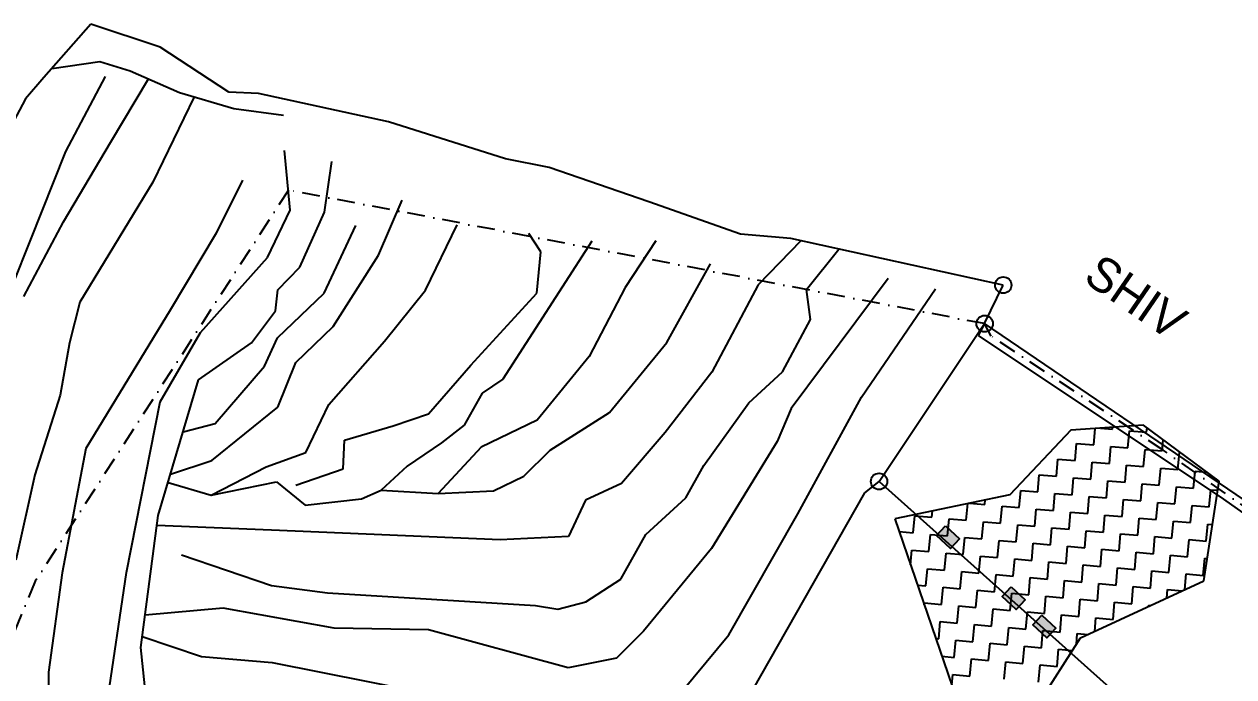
# Model space of a CAD drawing. Header units: metres. Extents: x 302356 to 305648, y 1939949 to 1943623.
# Drawn here: x 302763.8 to 303106.8, y 1943438.5 to 1943623.5 of the extents above; entities that cross this region are included whole.
import ezdxf

# ---------------------------------------------------------------- set-up
doc = ezdxf.new("R2010")
doc.units = ezdxf.units.M
doc.linetypes.add('DASHDOT', pattern=[1, 0.5, -0.25, 0, -0.25])
for name, color, linetype in [('LINE_WATER', 4, 'Continuous'), ('POLY_HATCH', 12, 'Continuous'), ('POLY_PARCEL', 6, 'Continuous'), ('POLY_WATER', 4, 'Continuous'), ('TEXT_MAPOUT', 7, 'Continuous'), ('V_BOUND_STREAM_LINE', 7, 'DASHDOT')]:
    doc.layers.add(name, color=color, linetype=linetype)

msp = doc.modelspace()

# ---------------------------------------------------------------- hatches: boundary and pattern name
for points in [[(303026.49, 1943474.84), (303029.05, 1943477.6), (303025.07, 1943481.29), (303022.51, 1943478.54)], [(303045.09, 1943457.55), (303047.65, 1943460.3), (303043.67, 1943464), (303041.11, 1943461.25)], [(303053.73, 1943449.51), (303056.29, 1943452.26), (303052.32, 1943455.96), (303049.76, 1943453.21)]]:
    msp.add_hatch(color=256).paths.add_polyline_path(points)

# ---------------------------------------------------------------- linework, layer by layer
for points in [[(303025.07, 1943481.29), (303029.05, 1943477.6), (303026.49, 1943474.84), (303022.51, 1943478.54)], [(303043.67, 1943464), (303047.65, 1943460.3), (303045.09, 1943457.55), (303041.11, 1943461.25)], [(303052.32, 1943455.96), (303056.29, 1943452.26), (303053.73, 1943449.51), (303049.76, 1943453.21)]]:
    msp.add_lwpolyline(points, close=True)
for centre in [(303041.41, 1943549.52), (303036.13, 1943538.58), (303006.2, 1943493.86)]:
    msp.add_circle(centre, 2.33)
at = {"layer": 'LINE_WATER'}
for p, q in [((302771.6, 1943610.89), (302785.3, 1943612.91)), ((302785.3, 1943612.91), (302793.86, 1943610.22)), ((302775.63, 1943587.41), (302786.88, 1943608.63)), ((302793.86, 1943610.22), (302807.86, 1943604.12)), ((302788.31, 1943589.97), (302799.08, 1943607.95)), ((302811.98, 1943602.91), (302800.27, 1943578.68)), ((302807.86, 1943604.12), (302823.22, 1943599.61)), ((302823.22, 1943599.61), (302837.34, 1943597.65)), ((302774.99, 1943567.47), (302788.31, 1943589.97)), ((302839.26, 1943570.8), (302837.66, 1943587.71)), ((302765.48, 1943561.95), (302775.63, 1943587.41)), ((302848.96, 1943570.23), (302851.06, 1943584.55)), ((302800.27, 1943578.68), (302779.6, 1943544.63)), ((302825.72, 1943579.25), (302818.25, 1943564.24)), ((302832.78, 1943557.38), (302839.26, 1943570.8)), ((302864.29, 1943557.97), (302870.95, 1943573.6)), ((302763.74, 1943546.25), (302774.99, 1943567.47)), ((302841.96, 1943554.63), (302848.96, 1943570.23)), ((302818.25, 1943564.24), (302805.16, 1943542.45)), ((302848.83, 1943547.2), (302857.85, 1943566.38)), ((302877.61, 1943548.11), (302886.57, 1943566.61)), ((302910.33, 1943558.91), (302906.86, 1943564.16)), ((302755.32, 1943536.5), (302765.48, 1943561.95)), ((302924.77, 1943561.92), (302899.5, 1943522.83)), ((302942.9, 1943562.05), (302934.23, 1943548.81)), ((302984.06, 1943562.06), (302971.88, 1943549.63)), ((302813.84, 1943536.1), (302832.78, 1943557.38)), ((302851.43, 1943537.76), (302864.29, 1943557.97)), ((302909.15, 1943547.24), (302910.33, 1943558.91)), ((302985.6, 1943548.26), (302994.78, 1943559.72)), ((302835.76, 1943548.17), (302841.96, 1943554.63)), ((302946.03, 1943533.28), (302958.39, 1943555.58)), ((303008.77, 1943551.36), (302981.3, 1943514.51)), ((302835.07, 1943542.26), (302835.76, 1943548.17)), ((302835.6, 1943534.53), (302848.83, 1943547.2)), ((302865.93, 1943533.6), (302877.61, 1943548.11)), ((302890.46, 1943526.86), (302909.15, 1943547.24)), ((302934.23, 1943548.81), (302923.98, 1943529.23)), ((302971.88, 1943549.63), (302958.79, 1943524.83)), ((302986.75, 1943539.8), (302985.6, 1943548.26)), ((303001.23, 1943517.72), (303022.19, 1943548.49)), ((302779.6, 1943544.63), (302776.65, 1943533.18)), ((302805.16, 1943542.45), (302781.3, 1943503.15)), ((302828.3, 1943533.12), (302835.07, 1943542.26)), ((302978.79, 1943524.97), (302986.75, 1943539.8)), ((302840.8, 1943527.6), (302851.43, 1943537.76)), ((302776.65, 1943533.18), (302774.01, 1943518.28)), ((302802.33, 1943516.41), (302813.84, 1943536.1)), ((302813.21, 1943522.66), (302828.3, 1943533.12)), ((302831.99, 1943526.49), (302835.6, 1943534.53)), ((302850.19, 1943515.69), (302865.93, 1943533.6)), ((302929.77, 1943513.37), (302946.03, 1943533.28)), ((302817.94, 1943510.31), (302831.99, 1943526.49)), ((302835.77, 1943514.9), (302840.8, 1943527.6)), ((302878.49, 1943513.05), (302890.46, 1943526.86)), ((302923.98, 1943529.23), (302909.26, 1943511.23)), ((302801.83, 1943484.24), (302813.21, 1943522.66)), ((302899.5, 1943522.83), (302893.69, 1943518.9)), ((302958.79, 1943524.83), (302945.51, 1943507.73)), ((302969.28, 1943516.17), (302978.79, 1943524.97)), ((302774.01, 1943518.28), (302766.79, 1943495.74)), ((302792.8, 1943468.04), (302802.33, 1943516.41)), ((302843.71, 1943502.09), (302850.19, 1943515.69)), ((302893.69, 1943518.9), (302888.6, 1943509.81)), ((302956.49, 1943498.41), (302969.28, 1943516.17)), ((302983.14, 1943484.66), (303001.23, 1943517.72)), ((302817.03, 1943499.81), (302835.77, 1943514.9)), ((302868.46, 1943509.66), (302878.49, 1943513.05)), ((302912.96, 1943502.72), (302929.77, 1943513.37)), ((302981.3, 1943514.51), (302977.3, 1943505.16)), ((302808.84, 1943507.9), (302817.94, 1943510.31)), ((302854.6, 1943505.58), (302868.46, 1943509.66)), ((302888.6, 1943509.81), (302882.13, 1943504.78)), ((302909.26, 1943511.23), (302893.38, 1943503.57)), ((302854.24, 1943497.42), (302854.6, 1943505.58)), ((302945.51, 1943507.73), (302933.15, 1943493.28)), ((302781.3, 1943503.15), (302774.59, 1943467.94)), ((302832.41, 1943497.96), (302843.71, 1943502.09)), ((302882.13, 1943504.78), (302872.42, 1943498.23)), ((302893.38, 1943503.57), (302881.14, 1943490.47)), ((302905.46, 1943495.38), (302912.96, 1943502.72)), ((302977.3, 1943505.16), (302958.71, 1943474.84)), ((302805.28, 1943495.88), (302817.03, 1943499.81)), ((302766.79, 1943495.74), (302761.39, 1943471.57)), ((302816.85, 1943489.93), (302832.41, 1943497.96)), ((302840.85, 1943492.79), (302854.24, 1943497.42)), ((302872.42, 1943498.23), (302864.98, 1943491.37)), ((302896.83, 1943491.22), (302905.46, 1943495.38)), ((302951.37, 1943489.24), (302956.49, 1943498.41)), ((302804.6, 1943493.58), (302816.85, 1943489.93)), ((302816.85, 1943489.93), (302835.3, 1943493.78)), ((302835.3, 1943493.78), (302843.43, 1943487.1)), ((302933.15, 1943493.28), (302923, 1943488.53)), ((302843.43, 1943487.1), (302859.48, 1943488.94)), ((302859.48, 1943488.94), (302864.98, 1943491.37)), ((302864.98, 1943491.37), (302881.14, 1943490.47)), ((302881.14, 1943490.47), (302896.83, 1943491.22)), ((302923, 1943488.53), (302918.17, 1943478.2)), ((302940.04, 1943478.8), (302951.37, 1943489.24)), ((302796.86, 1943446.79), (302801.83, 1943484.24)), ((302833.93, 1943480.08), (302801.46, 1943481.41)), ((302963.58, 1943450.36), (302983.14, 1943484.66)), ((302898.79, 1943477.33), (302833.93, 1943480.08)), ((302918.17, 1943478.2), (302898.79, 1943477.33)), ((302933.01, 1943466.16), (302940.04, 1943478.8)), ((302958.71, 1943474.84), (302939.42, 1943451.44)), ((302808.38, 1943473.09), (302833.93, 1943464.38)), ((302774.59, 1943467.94), (302770.74, 1943439.76)), ((302786.72, 1943427.18), (302792.8, 1943468.04)), ((302833.93, 1943464.38), (302849.81, 1943462.31)), ((302923.05, 1943459.69), (302933.01, 1943466.16)), ((302849.81, 1943462.31), (302908.78, 1943458.72)), ((302820.21, 1943457.9), (302798.08, 1943455.93)), ((302851.67, 1943452.26), (302820.21, 1943457.9)), ((302908.78, 1943458.72), (302915.07, 1943457.62)), ((302915.07, 1943457.62), (302923.05, 1943459.69)), ((302878.45, 1943451.8), (302851.67, 1943452.26)), ((302918.01, 1943441.02), (302878.45, 1943451.8)), ((302939.42, 1943451.44), (302931.74, 1943443.75)), ((302797.27, 1943449.87), (302814.07, 1943444.27)), ((302946.22, 1943429.52), (302963.58, 1943450.36)), ((302798, 1943435.89), (302796.86, 1943446.79)), ((302814.07, 1943444.27), (302834.08, 1943442.53)), ((302931.74, 1943443.75), (302918.01, 1943441.02)), ((302834.08, 1943442.53), (302875.56, 1943434.31)), ((302770.74, 1943439.76), (302770.44, 1943420.21))]:
    msp.add_line(p, q, dxfattribs=at)
at = {"layer": 'POLY_HATCH'}
for p, q in [((303081.17, 1943509.77), (303060.62, 1943508.37)), ((303102.6, 1943493.93), (303081.17, 1943509.77)), ((303060.62, 1943508.37), (303043.26, 1943490.07)), ((303098.26, 1943465.67), (303102.6, 1943493.93)), ((303043.26, 1943490.07), (303010.64, 1943483.27)), ((303010.64, 1943483.27), (303028.08, 1943432.49)), ((303063.33, 1943449.48), (303098.26, 1943465.67)), ((303019.61, 1943381.36), (303063.33, 1943449.48))]:
    msp.add_line(p, q, dxfattribs=at)
at = {"layer": 'POLY_HATCH', "linetype": 'Continuous', "ltscale": 10}
for p, q in [((303067.06, 1943504.2), (303067.47, 1943508.83)), ((303068.94, 1943508.94), (303072.35, 1943508.64)), ((303072.35, 1943508.64), (303072.39, 1943509.17)), ((303082.07, 1943507.79), (303082.18, 1943509.03)), ((303076.78, 1943503.35), (303077.21, 1943508.22)), ((303077.21, 1943508.22), (303082.07, 1943507.79)), ((303086.51, 1943502.51), (303086.78, 1943505.63)), ((303061.78, 1943499.76), (303062.2, 1943504.62)), ((303062.2, 1943504.62), (303067.06, 1943504.2)), ((303071.5, 1943498.92), (303071.92, 1943503.78)), ((303071.92, 1943503.78), (303076.78, 1943503.35)), ((303081.22, 1943498.07), (303081.65, 1943502.93)), ((303081.65, 1943502.93), (303086.51, 1943502.51)), ((303090.94, 1943497.22), (303091.37, 1943502.09)), ((303091.37, 1943502.09), (303091.6, 1943502.07)), ((303056.49, 1943495.33), (303056.92, 1943500.19)), ((303056.92, 1943500.19), (303061.78, 1943499.76)), ((303066.22, 1943494.48), (303066.64, 1943499.34)), ((303066.64, 1943499.34), (303071.5, 1943498.92)), ((303075.94, 1943493.63), (303076.36, 1943498.49)), ((303076.36, 1943498.49), (303081.22, 1943498.07)), ((303051.21, 1943490.89), (303051.63, 1943495.75)), ((303051.63, 1943495.75), (303056.49, 1943495.33)), ((303085.66, 1943492.79), (303086.08, 1943497.65)), ((303086.08, 1943497.65), (303090.94, 1943497.22)), ((303095.38, 1943491.94), (303095.8, 1943496.8)), ((303095.8, 1943496.8), (303099.11, 1943496.51)), ((303060.93, 1943490.04), (303061.35, 1943494.9)), ((303061.35, 1943494.9), (303066.22, 1943494.48)), ((303070.65, 1943489.2), (303071.08, 1943494.06)), ((303071.08, 1943494.06), (303075.94, 1943493.63)), ((303080.38, 1943488.35), (303080.8, 1943493.21)), ((303080.8, 1943493.21), (303085.66, 1943492.79)), ((303090.1, 1943487.5), (303090.52, 1943492.36)), ((303090.52, 1943492.36), (303095.38, 1943491.94)), ((303036.2, 1943487.3), (303036.32, 1943488.62)), ((303045.93, 1943486.45), (303046.35, 1943491.31)), ((303046.35, 1943491.31), (303051.21, 1943490.89)), ((303055.65, 1943485.6), (303056.07, 1943490.46)), ((303056.07, 1943490.46), (303060.93, 1943490.04)), ((303065.37, 1943484.76), (303065.79, 1943489.62)), ((303065.79, 1943489.62), (303070.65, 1943489.2)), ((303075.09, 1943483.91), (303075.51, 1943488.77)), ((303075.51, 1943488.77), (303080.38, 1943488.35)), ((303099.82, 1943486.66), (303100.24, 1943491.52)), ((303100.24, 1943491.52), (303102.2, 1943491.35)), ((303021.2, 1943483.71), (303021.35, 1943485.5)), ((303030.92, 1943482.86), (303031.33, 1943487.58)), ((303031.8, 1943487.68), (303036.2, 1943487.3)), ((303040.64, 1943482.01), (303041.06, 1943486.87)), ((303041.06, 1943486.87), (303045.93, 1943486.45)), ((303050.36, 1943481.17), (303050.79, 1943486.03)), ((303050.79, 1943486.03), (303055.65, 1943485.6)), ((303060.08, 1943480.32), (303060.51, 1943485.18)), ((303060.51, 1943485.18), (303065.37, 1943484.76)), ((303084.81, 1943483.06), (303085.24, 1943487.93)), ((303085.24, 1943487.93), (303090.1, 1943487.5)), ((303094.54, 1943482.22), (303094.96, 1943487.08)), ((303094.96, 1943487.08), (303099.82, 1943486.66)), ((303015.91, 1943479.27), (303016.34, 1943484.13)), ((303016.34, 1943484.13), (303021.2, 1943483.71)), ((303025.63, 1943478.42), (303026.06, 1943483.28)), ((303026.06, 1943483.28), (303030.92, 1943482.86)), ((303035.36, 1943477.57), (303035.78, 1943482.44)), ((303035.78, 1943482.44), (303040.64, 1943482.01)), ((303045.08, 1943476.73), (303045.5, 1943481.59)), ((303045.5, 1943481.59), (303050.36, 1943481.17)), ((303069.81, 1943479.47), (303070.23, 1943484.33)), ((303070.23, 1943484.33), (303075.09, 1943483.91)), ((303079.53, 1943478.63), (303079.95, 1943483.49)), ((303079.95, 1943483.49), (303084.81, 1943483.06)), ((303089.25, 1943477.78), (303089.67, 1943482.64)), ((303089.67, 1943482.64), (303094.54, 1943482.22)), ((303098.97, 1943476.93), (303099.4, 1943481.79)), ((303099.4, 1943481.79), (303100.71, 1943481.68)), ((303011.89, 1943479.62), (303015.91, 1943479.27)), ((303020.35, 1943473.98), (303020.77, 1943478.84)), ((303020.77, 1943478.84), (303025.63, 1943478.42)), ((303030.07, 1943473.14), (303030.5, 1943478)), ((303030.5, 1943478), (303035.36, 1943477.57)), ((303054.8, 1943475.88), (303055.22, 1943480.74)), ((303055.22, 1943480.74), (303060.08, 1943480.32)), ((303064.52, 1943475.04), (303064.95, 1943479.9)), ((303064.95, 1943479.9), (303069.81, 1943479.47)), ((303074.24, 1943474.19), (303074.67, 1943479.05)), ((303074.67, 1943479.05), (303079.53, 1943478.63)), ((303083.97, 1943473.34), (303084.39, 1943478.2)), ((303084.39, 1943478.2), (303089.25, 1943477.78)), ((303039.79, 1943472.29), (303040.22, 1943477.15)), ((303040.22, 1943477.15), (303045.08, 1943476.73)), ((303049.52, 1943471.44), (303049.94, 1943476.31)), ((303049.94, 1943476.31), (303054.8, 1943475.88)), ((303059.24, 1943470.6), (303059.66, 1943475.46)), ((303059.66, 1943475.46), (303064.52, 1943475.04)), ((303068.96, 1943469.75), (303069.38, 1943474.61)), ((303069.38, 1943474.61), (303074.24, 1943474.19)), ((303093.69, 1943472.5), (303094.11, 1943477.36)), ((303094.11, 1943477.36), (303098.97, 1943476.93)), ((303015.12, 1943470.2), (303015.49, 1943474.41)), ((303015.49, 1943474.41), (303020.35, 1943473.98)), ((303024.79, 1943468.7), (303025.21, 1943473.56)), ((303025.21, 1943473.56), (303030.07, 1943473.14)), ((303034.51, 1943467.85), (303034.93, 1943472.71)), ((303034.93, 1943472.71), (303039.79, 1943472.29)), ((303044.23, 1943467.01), (303044.66, 1943471.87)), ((303044.66, 1943471.87), (303049.52, 1943471.44)), ((303078.68, 1943468.9), (303079.11, 1943473.77)), ((303079.11, 1943473.77), (303083.97, 1943473.34)), ((303088.4, 1943468.06), (303088.83, 1943472.92)), ((303088.83, 1943472.92), (303093.69, 1943472.5)), ((303098.13, 1943467.21), (303098.55, 1943472.07)), ((303098.55, 1943472.07), (303099.23, 1943472.01)), ((303019.5, 1943464.26), (303019.93, 1943469.12)), ((303019.93, 1943469.12), (303024.79, 1943468.7)), ((303029.23, 1943463.42), (303029.65, 1943468.28)), ((303029.65, 1943468.28), (303034.51, 1943467.85)), ((303053.95, 1943466.16), (303054.38, 1943471.02)), ((303054.38, 1943471.02), (303059.24, 1943470.6)), ((303063.68, 1943465.31), (303064.1, 1943470.17)), ((303064.1, 1943470.17), (303068.96, 1943469.75)), ((303073.4, 1943464.47), (303073.82, 1943469.33)), ((303073.82, 1943469.33), (303078.68, 1943468.9)), ((303083.12, 1943463.62), (303083.54, 1943468.48)), ((303083.54, 1943468.48), (303088.4, 1943468.06)), ((303092.88, 1943463.18), (303093.27, 1943467.64)), ((303093.27, 1943467.64), (303098.13, 1943467.21)), ((303017.09, 1943464.47), (303019.5, 1943464.26)), ((303038.95, 1943462.57), (303039.37, 1943467.43)), ((303039.37, 1943467.43), (303044.23, 1943467.01)), ((303048.67, 1943461.72), (303049.09, 1943466.58)), ((303049.09, 1943466.58), (303053.95, 1943466.16)), ((303058.39, 1943460.88), (303058.82, 1943465.74)), ((303058.82, 1943465.74), (303063.68, 1943465.31)), ((303068.11, 1943460.03), (303068.54, 1943464.89)), ((303068.54, 1943464.89), (303073.4, 1943464.47)), ((303023.94, 1943458.98), (303024.36, 1943463.84)), ((303024.36, 1943463.84), (303029.23, 1943463.42)), ((303033.66, 1943458.13), (303034.09, 1943462.99)), ((303034.09, 1943462.99), (303038.95, 1943462.57)), ((303043.39, 1943457.28), (303043.81, 1943462.15)), ((303043.81, 1943462.15), (303048.67, 1943461.72)), ((303053.11, 1943456.44), (303053.53, 1943461.3)), ((303053.53, 1943461.3), (303058.39, 1943460.88)), ((303077.84, 1943459.18), (303078.26, 1943464.04)), ((303078.26, 1943464.04), (303083.12, 1943463.62)), ((303087.77, 1943460.81), (303087.98, 1943463.2)), ((303087.98, 1943463.2), (303092.14, 1943462.84)), ((303019.03, 1943458.83), (303019.08, 1943459.4)), ((303019.08, 1943459.4), (303023.94, 1943458.98)), ((303028.38, 1943453.69), (303028.8, 1943458.55)), ((303028.8, 1943458.55), (303033.66, 1943458.13)), ((303038.1, 1943452.85), (303038.52, 1943457.71)), ((303038.52, 1943457.71), (303043.39, 1943457.28)), ((303062.83, 1943455.59), (303063.25, 1943460.45)), ((303063.25, 1943460.45), (303068.11, 1943460.03)), ((303072.55, 1943454.75), (303072.97, 1943459.61)), ((303072.97, 1943459.61), (303077.84, 1943459.18)), ((303082.67, 1943458.44), (303082.7, 1943458.76)), ((303082.7, 1943458.76), (303083.25, 1943458.71)), ((303023.1, 1943449.26), (303023.52, 1943454.12)), ((303023.52, 1943454.12), (303028.38, 1943453.69)), ((303047.82, 1943452), (303048.25, 1943456.86)), ((303048.25, 1943456.86), (303053.11, 1943456.44)), ((303057.55, 1943451.15), (303057.97, 1943456.01)), ((303057.97, 1943456.01), (303062.83, 1943455.59)), ((303067.36, 1943451.35), (303067.69, 1943455.17)), ((303067.69, 1943455.17), (303072.55, 1943454.75)), ((303032.82, 1943448.41), (303033.24, 1943453.27)), ((303033.24, 1943453.27), (303038.1, 1943452.85)), ((303042.54, 1943447.56), (303042.96, 1943452.42)), ((303042.96, 1943452.42), (303047.82, 1943452)), ((303052.26, 1943446.72), (303052.68, 1943451.58)), ((303052.68, 1943451.58), (303057.55, 1943451.15)), ((303062.14, 1943447.62), (303062.41, 1943450.73)), ((303062.41, 1943450.73), (303065.45, 1943450.47)), ((303022.3, 1943449.33), (303023.1, 1943449.26)), ((303027.53, 1943443.97), (303027.96, 1943448.83)), ((303027.96, 1943448.83), (303032.82, 1943448.41)), ((303037.25, 1943443.12), (303037.68, 1943447.99)), ((303037.68, 1943447.99), (303042.54, 1943447.56)), ((303046.98, 1943442.28), (303047.4, 1943447.14)), ((303047.4, 1943447.14), (303052.26, 1943446.72)), ((303024.03, 1943444.28), (303027.53, 1943443.97)), ((303056.7, 1943441.43), (303057.12, 1943446.29)), ((303057.12, 1943446.29), (303061.06, 1943445.95)), ((303031.97, 1943438.69), (303032.39, 1943443.55)), ((303032.39, 1943443.55), (303037.25, 1943443.12)), ((303041.69, 1943437.84), (303042.12, 1943442.7)), ((303042.12, 1943442.7), (303046.98, 1943442.28)), ((303051.41, 1943436.99), (303051.84, 1943441.86)), ((303051.84, 1943441.86), (303056.7, 1943441.43)), ((303026.85, 1943436.08), (303027.11, 1943439.11)), ((303027.11, 1943439.11), (303031.97, 1943438.69))]:
    msp.add_line(p, q, dxfattribs=at)
at = {"layer": 'POLY_PARCEL'}
msp.add_line((303006.2, 1943493.86), (303072.43, 1943434.68), dxfattribs=at)
at = {"layer": 'POLY_WATER'}
for p, q in [((302782.66, 1943623.47), (302769.41, 1943608.4)), ((302802.33, 1943616.93), (302782.66, 1943623.47)), ((302821.8, 1943604.19), (302802.33, 1943616.93)), ((302769.41, 1943608.4), (302764.21, 1943602.3)), ((302764.21, 1943602.3), (302755.74, 1943586.47)), ((302830.25, 1943603.8), (302821.8, 1943604.19)), ((302867.08, 1943595.76), (302830.25, 1943603.8)), ((302900.25, 1943585.28), (302867.08, 1943595.76)), ((302912.66, 1943582.81), (302900.25, 1943585.28)), ((302940.88, 1943573.11), (302912.66, 1943582.81)), ((302966.89, 1943563.94), (302940.88, 1943573.11)), ((302981.14, 1943562.7), (302966.89, 1943563.94)), ((303041.41, 1943549.52), (302981.14, 1943562.7)), ((303036.13, 1943538.58), (303041.41, 1943549.52)), ((303006.2, 1943493.86), (303036.13, 1943538.58)), ((303036.13, 1943538.58), (303034.26, 1943535.19)), ((303237.19, 1943402.01), (303036.13, 1943538.58)), ((303034.26, 1943535.19), (303103.85, 1943488.84)), ((303002.17, 1943490.66), (303006.2, 1943493.86)), ((302957.4, 1943411.92), (303002.17, 1943490.66)), ((303103.85, 1943488.84), (303233.94, 1943396.59))]:
    msp.add_line(p, q, dxfattribs=at)
at = {"layer": 'V_BOUND_STREAM_LINE', "ltscale": 10}
for p, q in [((302838.73, 1943576.46), (302766.89, 1943465.55)), ((303036.13, 1943538.58), (302838.73, 1943576.46)), ((303037.98, 1943535.04), (303036.13, 1943538.58)), ((303086.75, 1943502.7), (303037.98, 1943535.04)), ((303162.55, 1943450.16), (303086.75, 1943502.7)), ((302766.89, 1943465.55), (302664.88, 1943216.12))]:
    msp.add_line(p, q, dxfattribs=at)

# ---------------------------------------------------------------- texts
at = {"layer": 'TEXT_MAPOUT'}
msp.add_text('SHIV', height=9.759, rotation=325.5259, dxfattribs=at).set_placement((303063.72, 1943550.76))

doc.saveas('drawing.dxf')
